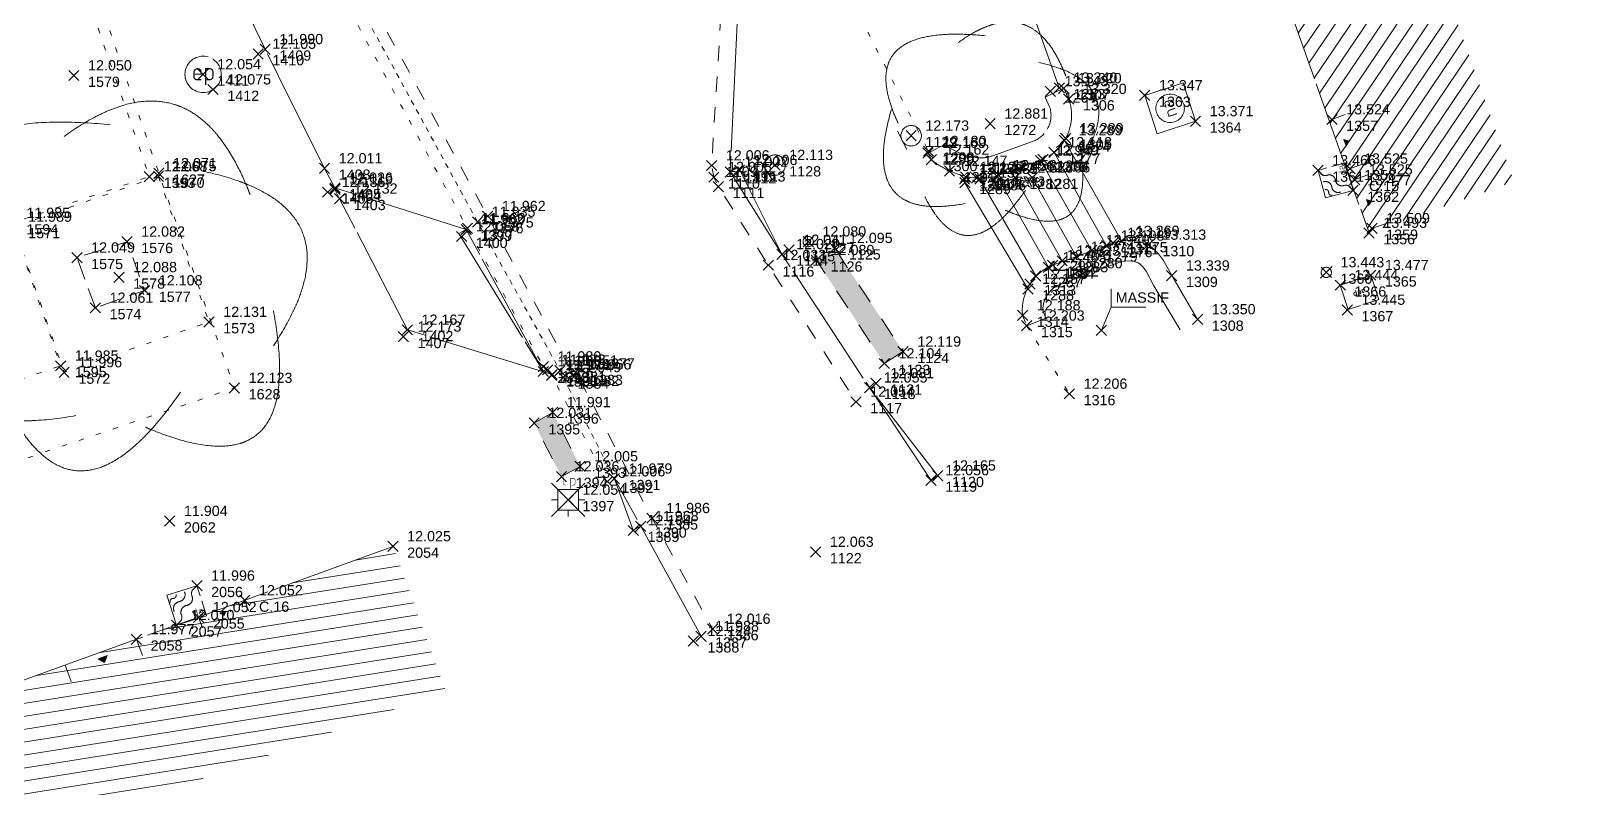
# Model space of a CAD drawing. Header units: metres. Extents: x 1223562 to 1223801, y 7191360 to 7191620.
# Drawn here: x 1223770.35 to 1223800.68, y 7191484.56 to 7191499.35 of the extents above; entities that cross this region are included whole.
import ezdxf

# ---------------------------------------------------------------- set-up
doc = ezdxf.new("R2010")
doc.units = ezdxf.units.M
doc.header["$PDMODE"] = 3
doc.header["$PDSIZE"] = 0.1
for name, pattern in [('LL_0822', [2.5, 2.5, 0]), ('LL_0824', [0.35, 0.1, -0.25]), ('LL_0827', [0.2, 0.1, -0.1]), ('LL_0828', [0.8, 0.4, -0.4]), ('LL_0829', [0.6, 0.3, -0.3]), ('RL_1105', [2.5, 2.5, 0]), ('RL_1110', [2.5, 2.5, 0]), ('SL_1146', [2.5, 2.5, 0]), ('Socle_Continu', [2.5, 2.5, 0]), ('TL_1182', [0.6, 0.4, -0.2])]:
    doc.linetypes.add(name, pattern=pattern)
for name, color, linetype, lineweight in [('BATIH_SCS', 201, 'Socle_Continu', 13), ('CLOTU_SCS', 212, 'Socle_Continu', 13), ('EAUPO_SCS', 140, 'Socle_Continu', 13), ('ECPUB_SCS', 30, 'Socle_Continu', 13), ('JARDI_SCI', 82, 'Socle_Continu', 13), ('JARDI_SCS', 82, 'Socle_Continu', 13), ('SIGNV_SCS', 20, 'Socle_Continu', 13), ('SIGTA_SCI', 7, 'Socle_Continu', 13), ('SIGTM_SCI', 1, 'Socle_Continu', 13), ('SIGTO_SCI', 255, 'Socle_Continu', 13), ('VOIRH_SCS', 7, 'Socle_Continu', 13), ('VOIRI_SCS', 7, 'Socle_Continu', 13)]:
    doc.layers.add(name, color=color, linetype=linetype, lineweight=lineweight)
for name, color, linetype, lineweight, true_color in [('BATIM_SCS', 7, 'Socle_Continu', 13, 0xdf7fff), ('EAUPL_SCS', 5, 'Socle_Continu', 13, 0x0000ff), ('EAUUS_SCS', 7, 'Socle_Continu', 13, 0x7f3f00)]:
    doc.layers.add(name, color=color, linetype=linetype, lineweight=lineweight, true_color=true_color)
doc.styles.get("Standard").update_dxf_attribs({"font": 'arial.ttf'})

# ---------------------------------------------------------------- blocks, each defined once
blk = doc.blocks.new('YP_1521')
at = {"layer": 'SIGTO_SCI', "color": 7, "linetype": 'Socle_Continu'}
blk.add_point((0, 0), dxfattribs=at)
at = {"layer": 'SIGTA_SCI', "linetype": 'Socle_Continu'}
blk.add_attdef('ALT', (0.278, 0.099), '', height=0.2, dxfattribs=at)
at = {"layer": 'SIGTA_SCI', "linetype": 'Socle_Continu', "flags": 9}
blk.add_attdef('CALQUE_ALT', (1.69, -1.18), '', height=0.2, dxfattribs=at)
at = {"layer": 'SIGTM_SCI', "linetype": 'Socle_Continu'}
blk.add_attdef('MAT', (0.278, -0.223), '', height=0.2, dxfattribs=at)
at = {"layer": 'SIGTM_SCI', "linetype": 'Socle_Continu', "flags": 9}
blk.add_attdef('CALQUE_MAT', (1.69, -1.501), '', height=0.2, dxfattribs=at)
at = {"layer": 'SIGTO_SCI', "linetype": 'Socle_Continu', "flags": 9}
for tag, p in [('ID', (1.69, 0.105)), ('NATURE', (1.69, -0.216)), ('FAMILLE', (1.69, -0.538)), ('CALQUE', (1.69, -0.859)), ('PCRS', (1.69, -1.823))]:
    blk.add_attdef(tag, p, '', height=0.2, dxfattribs=at)
blk = doc.blocks.new('LP_0841')
at = {"layer": 'VOIRI_SCS', "linetype": 'Socle_Continu', "flags": 128}
blk.add_lwpolyline([(0, 0), (0, 0.5), (1, 0)], dxfattribs=at)
at = {"layer": 'VOIRI_SCS', "linetype": 'Socle_Continu', "flags": 9}
for tag, p in [('ID', (1.428, 0.548)), ('NATURE', (1.428, 0.227)), ('FAMILLE', (1.428, -0.095)), ('CALQUE', (1.428, -0.416)), ('PCRS', (1.428, -0.737))]:
    blk.add_attdef(tag, p, '', height=0.2, dxfattribs=at)
blk = doc.blocks.new('LP_0842')
at = {"layer": 'VOIRI_SCS', "linetype": 'Socle_Continu', "flags": 128}
blk.add_lwpolyline([(1, 0), (1, 0.5), (0, 0)], dxfattribs=at)
at = {"layer": 'VOIRI_SCS', "linetype": 'Socle_Continu', "flags": 9}
for tag, p in [('ID', (1.4875, 0.6136)), ('NATURE', (1.4875, 0.2923)), ('FAMILLE', (1.4875, -0.029)), ('CALQUE', (1.4875, -0.3503)), ('PCRS', (1.4875, -0.6715))]:
    blk.add_attdef(tag, p, '', height=0.2, dxfattribs=at)
blk = doc.blocks.new('LP_0843')
at = {"layer": 'VOIRI_SCS', "linetype": 'Socle_Continu'}
blk.add_circle((0, 0), 0.1, dxfattribs=at)
at = {"layer": 'VOIRI_SCS', "linetype": 'Socle_Continu', "flags": 9}
for tag, p in [('ID', (0.829, 0.061)), ('NATURE', (0.829, -0.26)), ('FAMILLE', (0.829, -0.582)), ('CALQUE', (0.829, -0.903)), ('PCRS', (0.829, -1.224))]:
    blk.add_attdef(tag, p, '', height=0.2, dxfattribs=at)
blk = doc.blocks.new('HP_0569')
at = {"layer": 'SIGNV_SCS', "linetype": 'Socle_Continu'}
blk.add_line((-0.2, -0.2), (0.2, -0.2), dxfattribs=at)
blk.add_circle((0, 0), 0.2, dxfattribs=at)
at = {"layer": 'SIGNV_SCS', "linetype": 'Socle_Continu', "flags": 9}
for tag, p in [('ID', (0.713, 0.595)), ('NATURE', (0.713, 0.273)), ('FAMILLE', (0.713, -0.048)), ('CALQUE', (0.713, -0.369)), ('PCRS', (0.713, -0.69))]:
    blk.add_attdef(tag, p, '', height=0.2, dxfattribs=at)
blk = doc.blocks.new('TP_1203')
at = {"layer": 'JARDI_SCS', "linetype": 'Socle_Continu'}
for points in [[(0.3171, 0.1998, 0.007667), (0.3097, 0.2185, 0.026874), (0.2793, 0.282, 0.047786), (0.2363, 0.3458, 0.023985), (0.2196, 0.3641, 0.040407), (0.1879, 0.391, 0.05708), (0.1498, 0.4122, 0.021505), (0.1343, 0.4178, 0.075257), (0.0789, 0.4262, 0.004647), (0.0754, 0.4262, 0.067031), (0.0113, 0.4161, 0.025669), (-0.025, 0.4032, 0.024468), (-0.0582, 0.3875, 0.036292), (-0.1329, 0.3405)], [(-0.0204, 0.3686, 0.026081), (-0.1467, 0.3752, 0.000498), (-0.1491, 0.3752, 0.000061), (-0.1493, 0.3752, 0.039737), (-0.2542, 0.3668, 0.05935), (-0.3324, 0.3448, 0.002412), (-0.3355, 0.3435, 0.092506), (-0.393, 0.3053, 0.000753), (-0.3933, 0.305, 0.098491), (-0.4244, 0.2585, 0.011844), (-0.4269, 0.2521, 0.083514), (-0.4371, 0.1912, 0.009601), (-0.437, 0.184, 0.062383), (-0.4234, 0.101, 0.027233), (-0.3998, 0.0339, 0.012932), (-0.386, 0.003)], [(0.3734, -0.1657, 0.034341), (0.42, -0.0853, 0.016386), (0.4306, -0.0619, 0.033024), (0.4472, -0.0128, 0.065516), (0.4552, 0.0476, 0.004498), (0.4551, 0.0518, 0.088708), (0.4437, 0.1085, 0.001985), (0.4432, 0.1097, 0.087204), (0.4129, 0.1572, 0.010127), (0.4065, 0.1639, 0.060799), (0.3628, 0.1981, 0.037701), (0.3113, 0.2242, 0.012492), (0.2934, 0.231, 0.034867), (0.2046, 0.2561)], [(-0.4141, 0.0593, 0.030688), (-0.4401, -0.0515, 0.042762), (-0.4476, -0.1391, 0.002681), (-0.4475, -0.1447, 0.068057), (-0.4366, -0.2203, 0.027564), (-0.4302, -0.2384, 0.0661), (-0.4071, -0.2783, 0.02929), (-0.3949, -0.292, 0.071575), (-0.3592, -0.3187, 0.024959), (-0.3395, -0.3281, 0.055555), (-0.2929, -0.3415, 0.042997), (-0.2266, -0.3473, 0.011964), (-0.2081, -0.3468, 0.03671), (-0.1048, -0.3345)], [(0.064, -0.3627, 0.004702), (0.0762, -0.3679, 0.029397), (0.1549, -0.3952, 0.053456), (0.231, -0.4084, 0.017025), (0.2434, -0.4088, 0.067312), (0.292, -0.4022, 0.029038), (0.3048, -0.3978, 0.085197), (0.3382, -0.3767, 0.008842), (0.3415, -0.3736, 0.097758), (0.3694, -0.3319, 0.000163), (0.3695, -0.3318, 0.072483), (0.3857, -0.2677, 0.026786), (0.3883, -0.2187, 0.018833), (0.387, -0.1842, 0.02958), (0.3734, -0.0814)], [(-0.2735, -0.3064, 0.039486), (-0.23, -0.3798, 0.04359), (-0.1978, -0.4182, 0.016585), (-0.1839, -0.4312, 0.081902), (-0.1391, -0.4591, 0.006579), (-0.1351, -0.4607, 0.089308), (-0.0921, -0.4684, 0.016983), (-0.0837, -0.4681, 0.078527), (-0.037, -0.4569, 0.013117), (-0.0296, -0.4536, 0.063228), (0.0271, -0.4171, 0.02257), (0.0606, -0.3865, 0.018838), (0.0864, -0.3587, 0.027877), (0.1484, -0.2782)]]:
    blk.add_lwpolyline(points, format="xyb", dxfattribs=at)
at = {"layer": 'JARDI_SCS', "linetype": 'Socle_Continu', "flags": 9}
for tag, p in [('ID', (0.8891, 0.2461)), ('NATURE', (0.8891, -0.0752)), ('FAMILLE', (0.8891, -0.3964)), ('CALQUE', (0.8891, -0.7177)), ('PCRS', (0.8891, -1.039))]:
    blk.add_attdef(tag, p, '', height=0.2, dxfattribs=at)
blk = doc.blocks.new('RP_1121')
at = {"layer": 'BATIM_SCS', "linetype": 'Socle_Continu'}
blk.add_hatch(color=256, dxfattribs=at).paths.add_polyline_path([(0.438, 0.086), (0.5, 0.172), (0.563, 0.086)])
for p, q in [((0, 0.276), (0, 0)), ((1, -0.001), (1, 0.275)), ((0.438, 0.086), (0.5, 0.172)), ((0.563, 0.086), (0.438, 0.086)), ((0.5, 0.172), (0.563, 0.086))]:
    blk.add_line(p, q, dxfattribs=at)
at = {"layer": 'BATIM_SCS', "linetype": 'Socle_Continu', "flags": 9}
for tag, p in [('ID', (1.431, 0.651)), ('NATURE', (1.431, 0.33)), ('FAMILLE', (1.431, 0.008)), ('CALQUE', (1.431, -0.313)), ('PCRS', (1.431, -0.634))]:
    blk.add_attdef(tag, p, '', height=0.2, dxfattribs=at)
blk = doc.blocks.new('AP_0001')
at = {"layer": 'EAUPO_SCS', "linetype": 'Socle_Continu'}
blk.add_line((0.113, 0.113), (-0.113, -0.113), dxfattribs=at)
blk.add_circle((0, 0), 0.1, dxfattribs=at)
at = {"layer": 'EAUPO_SCS', "linetype": 'Socle_Continu', "flags": 9}
for tag, p in [('ID', (0.809, 0.507)), ('NATURE', (0.809, 0.186)), ('FAMILLE', (0.809, -0.135)), ('CALQUE', (0.809, -0.456)), ('PCRS', (0.809, -0.778))]:
    blk.add_attdef(tag, p, '', height=0.2, dxfattribs=at)
blk = doc.blocks.new('BP_0086')
at = {"layer": 'EAUPL_SCS', "linetype": 'Socle_Continu', "flags": 128}
blk.add_lwpolyline([(1, 0.001), (0.999, 1.001), (-0.001, 1), (0, 0)], close=True, dxfattribs=at)
at = {"layer": 'EAUPL_SCS', "linetype": 'Socle_Continu', "const_width": 0.0188, "flags": 128}
for points in [[(0.185, 0.762), (0.114, 0.762, -0.424), (0.072, 0.804), (0.072, 0.874, -0.997785), (0.185, 0.874), (0.185, 0.846), (0.086, 0.846)], [(0.255, 0.677), (0.255, 0.93), (0.318, 0.93, -0.410802), (0.367, 0.881), (0.367, 0.808, -0.396178), (0.318, 0.762), (0.269, 0.762)]]:
    blk.add_lwpolyline(points, format="xyb", dxfattribs=at)
at = {"layer": 'EAUPL_SCS', "linetype": 'Socle_Continu', "flags": 128}
for points in [[(0.125, 0.063, 0.308109), (0.25, 0.25, -0.498161), (0.5, 0.5, 0.49989), (0.749, 0.751, -0.306811), (0.874, 0.938)], [(0.937, 0.563, -0.49989), (0.687, 0.313, 0.49989), (0.437, 0.063)], [(0.719, 0.063, -0.52802), (0.844, 0.157, 0.528439), (0.969, 0.251)]]:
    blk.add_lwpolyline(points, format="xyb", dxfattribs=at)
at = {"layer": 'EAUPL_SCS', "linetype": 'Socle_Continu', "flags": 9}
for tag, p in [('ID', (1.494, 0.906)), ('NATURE', (1.494, 0.585)), ('CALQUE', (1.494, -0.058)), ('FAMILLE', (1.494, 0.263)), ('PCRS', (1.494, -0.379))]:
    blk.add_attdef(tag, p, '', height=0.2, dxfattribs=at)
blk = doc.blocks.new('CP_0163')
at = {"layer": 'EAUUS_SCS', "linetype": 'Socle_Continu'}
blk.add_lwpolyline([(0, 0), (1, 0), (1, 1), (0, 1)], close=True, dxfattribs=at)
at = {"layer": 'EAUUS_SCS', "linetype": 'Socle_Continu', "const_width": 0.0235, "flags": 128}
for points in [[(0.45, 0.412), (0.362, 0.412, -0.405328), (0.31, 0.465), (0.31, 0.553, -0.999132), (0.45, 0.553), (0.45, 0.518), (0.327, 0.518)], [(0.538, 0.624), (0.538, 0.474, 0.410802), (0.6, 0.412), (0.679, 0.412), (0.679, 0.624)]]:
    blk.add_lwpolyline(points, format="xyb", dxfattribs=at)
at = {"layer": 'EAUUS_SCS', "linetype": 'Socle_Continu'}
blk.add_circle((0.5, 0.5), 0.353, dxfattribs=at)
at = {"layer": 'EAUUS_SCS', "linetype": 'Socle_Continu', "flags": 9}
for tag, p in [('ID', (1.381, 1.06)), ('NATURE', (1.381, 0.739)), ('FAMILLE', (1.381, 0.417)), ('CALQUE', (1.381, 0.096)), ('TYPE', (1.381, -0.546)), ('PCRS', (1.381, -0.225))]:
    blk.add_attdef(tag, p, '', height=0.2, dxfattribs=at)
blk = doc.blocks.new('AP_0009')
at = {"layer": 'EAUPO_SCS', "linetype": 'Socle_Continu', "flags": 128}
blk.add_lwpolyline([(1, 0), (0, 0), (0, 1), (1, 1)], close=True, dxfattribs=at)
at = {"layer": 'EAUPO_SCS', "linetype": 'Socle_Continu', "const_width": 0.0132, "flags": 128}
for points in [[(0.366, 0.559, -0.408207), (0.401, 0.525), (0.401, 0.441), (0.352, 0.441, -1.002527), (0.352, 0.5)], [(0.54, 0.441), (0.49, 0.441, -0.408864), (0.46, 0.47), (0.46, 0.52, -0.99952), (0.54, 0.52), (0.54, 0.5), (0.46, 0.5)], [(0.599, 0.381), (0.599, 0.559), (0.643, 0.559, -0.410969), (0.678, 0.525), (0.678, 0.475, -0.406349), (0.643, 0.441), (0.599, 0.441)]]:
    blk.add_lwpolyline(points, format="xyb", dxfattribs=at)
for points in [[(0.332, 0.559), (0.366, 0.559)], [(0.401, 0.5), (0.352, 0.5)]]:
    blk.add_lwpolyline(points, dxfattribs=at)
at = {"layer": 'EAUPO_SCS', "linetype": 'Socle_Continu', "flags": 9}
for tag, p in [('ID', (1.244, 0.846)), ('NATURE', (1.244, 0.525)), ('CALQUE', (1.244, -0.118)), ('FAMILLE', (1.244, 0.204)), ('PCRS', (1.244, -0.439))]:
    blk.add_attdef(tag, p, '', height=0.2, dxfattribs=at)
blk = doc.blocks.new('GP_0481')
at = {"layer": 'ECPUB_SCS', "linetype": 'Socle_Continu'}
for p, q in [((-0.325, 0.325), (0, 0)), ((0, 0), (0.325, 0.325)), ((0, 0), (-0.325, -0.325)), ((-0.203, 0), (-0.325, 0)), ((0.203, 0.203), (-0.203, 0.203)), ((-0.203, 0.203), (-0.203, -0.203)), ((0.325, -0.325), (0, 0)), ((0.203, 0.203), (0.203, -0.203)), ((0.203, 0), (0.325, 0)), ((-0.203, -0.203), (0.203, -0.203)), ((0, -0.203), (0, -0.325))]:
    blk.add_line(p, q, dxfattribs=at)
at = {"layer": 'ECPUB_SCS', "linetype": 'Socle_Continu', "const_width": 0.01, "flags": 128}
for points in [[(-0.092, 0.487), (-0.092, 0.321, 0.378783), (-0.059, 0.287), (-0.048, 0.287)], [(0.048, 0.22), (0.048, 0.42), (0.098, 0.42, -0.410802), (0.137, 0.381), (0.137, 0.323, -0.396178), (0.098, 0.287), (0.059, 0.287)]]:
    blk.add_lwpolyline(points, format="xyb", dxfattribs=at)
at = {"layer": 'ECPUB_SCS', "linetype": 'Socle_Continu', "flags": 9}
for tag, p in [('ID', (0.722, 0.587)), ('NATURE', (0.722, 0.266)), ('FAMILLE', (0.722, -0.055)), ('CALQUE', (0.722, -0.377)), ('PCRS', (0.722, -0.698))]:
    blk.add_attdef(tag, p, '', height=0.2, dxfattribs=at)
blk = doc.blocks.new('BP_0081')
at = {"layer": 'EAUPL_SCS', "linetype": 'Socle_Continu', "const_width": 0.0333, "flags": 128}
for points in [[(-0.051, -0.144), (-0.176, -0.144, -0.424), (-0.251, -0.069), (-0.251, 0.056, -0.997785), (-0.051, 0.056), (-0.051, 0.006), (-0.226, 0.006)], [(0.073, -0.295), (0.073, 0.156), (0.186, 0.156, -0.410802), (0.273, 0.068), (0.273, -0.062, -0.396178), (0.186, -0.144), (0.098, -0.144)]]:
    blk.add_lwpolyline(points, format="xyb", dxfattribs=at)
at = {"layer": 'EAUPL_SCS', "linetype": 'Socle_Continu'}
blk.add_circle((0, 0), 0.5, dxfattribs=at)
at = {"layer": 'EAUPL_SCS', "linetype": 'Socle_Continu', "flags": 9}
for tag, p in [('ID', (0.931, 0.67)), ('NATURE', (0.931, 0.348)), ('FAMILLE', (0.931, 0.027)), ('CALQUE', (0.931, -0.294)), ('PCRS', (0.931, -0.615)), ('TYPE', (0.931, -0.937))]:
    blk.add_attdef(tag, p, '', height=0.2, dxfattribs=at)
blk = doc.blocks.new('*U147')
at = {"layer": 'JARDI_SCI', "linetype": 'Socle_Continu'}
blk.add_line((0.192, 0.451), (0, 0), dxfattribs=at)
at = {"layer": 'JARDI_SCI', "linetype": 'Socle_Continu', "flags": 128}
blk.add_lwpolyline([(0.865, 0.451), (0.192, 0.451), (0.192, 0.808)], dxfattribs=at)
at = {"layer": 'JARDI_SCI', "linetype": 'Socle_Continu'}
blk.add_point((0, 0), dxfattribs=at)
blk.add_attdef('TXT', (0.28, 0.538), '', height=0.2, dxfattribs=at)
at = {"layer": 'JARDI_SCI', "linetype": 'Socle_Continu', "flags": 9}
for tag, p in [('ID', (1.967, 0.144)), ('NATURE', (1.967, -0.177)), ('FAMILLE', (1.967, -0.499)), ('CALQUE', (1.967, -0.82)), ('PCRS', (1.967, -1.141))]:
    blk.add_attdef(tag, p, '', height=0.2, dxfattribs=at)

msp = doc.modelspace()

# ---------------------------------------------------------------- hatches: boundary and pattern name
at = {"layer": 'BATIH_SCS', "linetype": 'Socle_Continu'}
h = msp.add_hatch(dxfattribs=at)
h.set_pattern_fill('RL_1107', color=256, angle=11, pattern_type=2)
h.set_pattern_definition([(56, (0, 0), (-0.207259393139, 0.139798225868), [])])
h.paths.add_polyline_path([(1223792.759, 7191539.281), (1223792.934, 7191539.346), (1223795.261, 7191540.206), (1223800.675, 7191542.208), (1223797.834, 7191550.129), (1223795, 7191549.147), (1223796.259, 7191545.515), (1223796.746, 7191544.185), (1223796.911, 7191543.738), (1223796.79, 7191543.866), (1223796.697, 7191543.792), (1223796.631, 7191543.91), (1223789.325, 7191541.211), (1223789.225, 7191541.185), (1223789.274, 7191541.027), (1223788.991, 7191540.927), (1223790.465, 7191536.786), (1223791.674, 7191533.401), (1223793.572, 7191528.006), (1223793.633, 7191527.83), (1223795.605, 7191522.406), (1223795.673, 7191522.218), (1223794.298, 7191521.715), (1223793.232, 7191521.326), (1223792.42, 7191521.012), (1223791.92, 7191520.832), (1223790.972, 7191520.473), (1223788.01, 7191519.398), (1223790.361, 7191512.687), (1223790.7, 7191511.735), (1223792.431, 7191506.866), (1223794.727, 7191500.443), (1223794.788, 7191500.442), (1223794.855, 7191500.207), (1223794.805, 7191500.177), (1223796.497, 7191495.407), (1223799.325, 7191496.41), (1223791.813, 7191517.587), (1223799.515, 7191520.428)])
h.paths.add_polyline_path([(1223795.079, 7191521.862), (1223795.042, 7191521.711), (1223794.915, 7191521.802)], flags=16)
h.paths.add_polyline_path([(1223792.908, 7191521.108), (1223792.888, 7191521.008), (1223792.807, 7191521.069)], flags=16)
h.paths.add_polyline_path([(1223791.535, 7191520.594), (1223791.507, 7191520.491), (1223791.417, 7191520.55)], flags=16)
h.paths.add_polyline_path([(1223794.075, 7191527.972), (1223794.037, 7191528.081), (1223794.137, 7191528.055)], flags=16)
h.paths.add_polyline_path([(1223792.904, 7191531.527), (1223792.832, 7191531.725), (1223793.03, 7191531.685)], flags=16)
h.paths.add_polyline_path([(1223790.769, 7191512.291), (1223790.709, 7191512.203), (1223790.666, 7191512.32)], flags=16)
h.paths.add_polyline_path([(1223791.397, 7191535.05), (1223791.333, 7191535.234), (1223791.447, 7191535.17)], flags=16)
h.paths.add_polyline_path([(1223791.969, 7191508.55), (1223792.05, 7191508.51), (1223792.012, 7191508.428)], flags=16)
h.paths.add_polyline_path([(1223796.613, 7191544.796), (1223796.553, 7191544.962), (1223796.664, 7191544.909)], flags=16)
h.paths.add_polyline_path([(1223796.006, 7191497.231), (1223796.109, 7191497.2), (1223796.05, 7191497.111)], flags=16)
h.paths.add_polyline_path([(1223796.443, 7191496.06), (1223796.545, 7191496.029), (1223796.486, 7191495.941)], flags=16)
h = msp.add_hatch(dxfattribs=at)
h.set_pattern_fill('RL_1107', color=256, angle=324, pattern_type=2)
h.set_pattern_definition([(9, (0, 0), (-0.03910861626, 0.246922085149), [])])
h.paths.add_polyline_path([(1223734.774, 7191458.11), (1223737.57, 7191460.468), (1223738.179, 7191460.991), (1223741.047, 7191463.032), (1223741.806, 7191463.43), (1223744.902, 7191465.188), (1223746.432, 7191466.015), (1223746.502, 7191466.045), (1223747.824, 7191466.636), (1223750.884, 7191468.054), (1223748.434, 7191474.756), (1223748.165, 7191475.484), (1223748.281, 7191475.526), (1223751.777, 7191476.792), (1223754.931, 7191477.924), (1223754.885, 7191478.05), (1223760.818, 7191480.183), (1223761.947, 7191480.614), (1223764.032, 7191481.369), (1223764.066, 7191481.273), (1223765.561, 7191481.815), (1223769.056, 7191483.061), (1223773.425, 7191484.644), (1223774.643, 7191485.075), (1223778.453, 7191486.464), (1223777.426, 7191489.283), (1223773.629, 7191487.899), (1223772.414, 7191487.469), (1223768.034, 7191485.881), (1223767.366, 7191485.639), (1223767.322, 7191485.761), (1223766.466, 7191485.451), (1223766.504, 7191485.348), (1223765.864, 7191485.116), (1223765.83, 7191485.21), (1223764.999, 7191484.909), (1223760.9, 7191483.426), (1223759.774, 7191482.996), (1223753.801, 7191480.848), (1223751.033, 7191479.829), (1223751.071, 7191479.726), (1223750.957, 7191479.685), (1223750.9, 7191479.842), (1223750.782, 7191479.8), (1223749.847, 7191479.464), (1223749.904, 7191479.304), (1223749.94, 7191479.205), (1223749.904, 7191479.304), (1223747.263, 7191478.348), (1223744.312, 7191477.287), (1223744.471, 7191476.835), (1223745.617, 7191473.722), (1223747.119, 7191469.616), (1223746.581, 7191469.366), (1223745.31, 7191468.798), (1223745.135, 7191468.725), (1223743.448, 7191467.812), (1223740.344, 7191466.049), (1223740.343, 7191466.05), (1223739.497, 7191465.606), (1223739.411, 7191465.55), (1223736.329, 7191463.357), (1223735.626, 7191462.753), (1223732.761, 7191460.337), (1223732.069, 7191459.667), (1223729.39, 7191457.078), (1223728.664, 7191456.399), (1223727.217, 7191454.748), (1223726.804, 7191454.242), (1223725.113, 7191451.913), (1223725.062, 7191451.944), (1223724.339, 7191450.834, 0.014624), (1223723.451, 7191449.516, 0.01629), (1223722.554, 7191447.99), (1223721.85, 7191446.726), (1223721.08, 7191445.259), (1223720.409, 7191443.969), (1223719.859, 7191442.869), (1223719.239, 7191441.685), (1223719.239, 7191441.686), (1223718.761, 7191440.858), (1223717.859, 7191439.088), (1223716.812, 7191437.09), (1223715.887, 7191435.293), (1223715.675, 7191434.911), (1223714.504, 7191432.68), (1223714.106, 7191431.934), (1223716.64, 7191430.518), (1223717.15, 7191430.233), (1223717.12, 7191430.179), (1223721.513, 7191427.684), (1223722.195, 7191427.297), (1223722.452, 7191427.162), (1223722.733, 7191427.005), (1223727.812, 7191424.096), (1223727.846, 7191424.157), (1223728.029, 7191424.052), (1223728.048, 7191424.087), (1223728.9, 7191423.572), (1223729.743, 7191423.046), (1223729.905, 7191422.946), (1223729.889, 7191422.92), (1223732.78, 7191421.284), (1223735.413, 7191419.743), (1223736.903, 7191422.347), (1223718.126, 7191433.125), (1223718.316, 7191433.487), (1223718.534, 7191433.88), (1223719.474, 7191435.707), (1223720.524, 7191437.711), (1223721.398, 7191439.426), (1223721.877, 7191440.256), (1223722.53, 7191441.502), (1223723.081, 7191442.606), (1223723.739, 7191443.87), (1223724.489, 7191445.3), (1223725.182, 7191446.543, -0.016433), (1223725.986, 7191447.913, -0.015305), (1223726.815, 7191449.138), (1223726.886, 7191449.248), (1223729.181, 7191452.411), (1223729.507, 7191452.81), (1223730.823, 7191454.31), (1223731.457, 7191454.905), (1223734.155, 7191457.51)])
h.paths.add_polyline_path([(1223732.43, 7191459.9), (1223732.516, 7191459.984), (1223732.531, 7191459.882)], flags=16)
h.paths.add_polyline_path([(1223729.131, 7191456.718), (1223729.145, 7191456.613), (1223729.04, 7191456.633)], flags=16)
h.paths.add_polyline_path([(1223735.986, 7191462.956), (1223736.074, 7191463.032), (1223736.082, 7191462.934)], flags=16)
h.paths.add_polyline_path([(1223724.888, 7191451.282), (1223724.93, 7191451.187), (1223724.826, 7191451.185)], flags=16)
h.paths.add_polyline_path([(1223739.918, 7191465.73), (1223740.027, 7191465.787), (1223740.013, 7191465.682)], flags=16)
h.paths.add_polyline_path([(1223745.901, 7191468.968), (1223746.06, 7191469.039), (1223746.016, 7191468.925)], flags=16)
h.paths.add_polyline_path([(1223719.668, 7191442.319), (1223719.706, 7191442.206), (1223719.592, 7191442.173)], flags=16)
h.paths.add_polyline_path([(1223716.525, 7191436.243), (1223716.585, 7191436.07), (1223716.409, 7191436.019)], flags=16)
h.paths.add_polyline_path([(1223750.285, 7191479.53), (1223750.402, 7191479.572), (1223750.373, 7191479.47)], flags=16)
h.paths.add_polyline_path([(1223752.865, 7191480.362), (1223753.083, 7191480.442), (1223753.02, 7191480.277)], flags=16)
h.paths.add_polyline_path([(1223721.939, 7191427.64), (1223721.939, 7191427.541), (1223721.854, 7191427.589)], flags=16)
h.paths.add_polyline_path([(1223729.413, 7191423.456), (1223729.42, 7191423.35), (1223729.314, 7191423.415)], flags=16)
h.paths.add_polyline_path([(1223760.298, 7191483.104), (1223760.438, 7191483.158), (1223760.399, 7191483.05)], flags=16)
h.paths.add_polyline_path([(1223771.667, 7191487.085), (1223771.841, 7191487.148), (1223771.79, 7191487.017)], flags=16)
h.paths.add_polyline_path([(1223774.047, 7191487.978), (1223774.16, 7191488.019), (1223774.127, 7191487.934)], flags=16)
at = {"layer": 'VOIRH_SCS', "linetype": 'Socle_Continu'}
h = msp.add_hatch(dxfattribs=at)
h.set_pattern_fill('LL_0828', color=256, pattern_type=2)
h.set_pattern_definition([(0, (0, 0), (0, 0.1099852), [0.0635, -0.127]), (120, (0, 0), (-0.0952499772403, -0.0549926), [0.0635, -0.127]), (60, (0.0635, 0), (-0.0952499772403, 0.0549926), [0.0635, -0.127])])
h.paths.add_polyline_path([(1223787.026, 7191492.855), (1223787.393, 7191493.086), (1223786.056, 7191495.11), (1223785.699, 7191494.874)])
h.paths.add_polyline_path([(1223781.081, 7191490.845), (1223780.718, 7191490.647), (1223780.184, 7191491.693), (1223780.546, 7191491.903)])

# ---------------------------------------------------------------- linework, layer by layer
at = {"layer": 'BATIM_SCS', "linetype": 'RL_1105', "flags": 128}
msp.add_lwpolyline([(1223795, 7191549.147), (1223796.259, 7191545.515), (1223796.746, 7191544.185), (1223796.911, 7191543.738), (1223796.79, 7191543.866), (1223796.697, 7191543.792), (1223796.631, 7191543.91), (1223789.325, 7191541.211), (1223789.225, 7191541.185), (1223789.274, 7191541.027), (1223788.991, 7191540.927), (1223790.465, 7191536.786), (1223791.674, 7191533.401), (1223793.572, 7191528.006), (1223793.633, 7191527.83), (1223795.605, 7191522.406), (1223795.673, 7191522.218), (1223794.298, 7191521.715), (1223793.232, 7191521.326), (1223792.42, 7191521.012), (1223791.92, 7191520.832), (1223790.972, 7191520.473), (1223788.01, 7191519.398), (1223790.361, 7191512.687), (1223790.7, 7191511.735), (1223792.431, 7191506.866), (1223794.727, 7191500.443), (1223794.788, 7191500.442), (1223794.855, 7191500.207), (1223794.805, 7191500.177), (1223796.497, 7191495.407)], dxfattribs=at)
at = {"layer": 'BATIM_SCS', "linetype": 'RL_1110', "flags": 128}
for points in [[(1223791.366, 7191495.156), (1223790.343, 7191496.979)], [(1223790.544, 7191497.214), (1223791.662, 7191495.25)], [(1223790.077, 7191496.82), (1223791.075, 7191495.068)], [(1223789.832, 7191494.312), (1223788.6, 7191496.387), (1223788.593, 7191496.456), (1223788.616, 7191496.5)], [(1223788.893, 7191496.46), (1223789.984, 7191494.566)], [(1223790.231, 7191494.736), (1223789.221, 7191496.519)], [(1223789.585, 7191496.485), (1223790.501, 7191494.862)], [(1223790.782, 7191494.939), (1223789.916, 7191496.489)]]:
    msp.add_lwpolyline(points, dxfattribs=at)
at = {"layer": 'BATIM_SCS', "linetype": 'RL_1105', "flags": 128}
msp.add_lwpolyline([(1223777.426, 7191489.283), (1223773.629, 7191487.899), (1223772.414, 7191487.469), (1223768.034, 7191485.881), (1223767.366, 7191485.639), (1223767.322, 7191485.761), (1223766.466, 7191485.451), (1223766.504, 7191485.348), (1223765.864, 7191485.116), (1223765.83, 7191485.21), (1223764.999, 7191484.909), (1223760.9, 7191483.426), (1223759.774, 7191482.996), (1223753.801, 7191480.848), (1223751.033, 7191479.829), (1223751.071, 7191479.726), (1223750.957, 7191479.685), (1223750.9, 7191479.842), (1223750.782, 7191479.8), (1223749.847, 7191479.464), (1223749.904, 7191479.304), (1223747.263, 7191478.348), (1223744.312, 7191477.287), (1223744.471, 7191476.835), (1223745.617, 7191473.722), (1223747.119, 7191469.616), (1223746.581, 7191469.366), (1223745.31, 7191468.798), (1223745.135, 7191468.725), (1223743.448, 7191467.812), (1223740.369, 7191466.063), (1223739.497, 7191465.606), (1223739.411, 7191465.55), (1223736.329, 7191463.357), (1223735.626, 7191462.753), (1223732.761, 7191460.337), (1223732.069, 7191459.667), (1223729.39, 7191457.078), (1223728.664, 7191456.399), (1223727.217, 7191454.748), (1223726.804, 7191454.242), (1223725.113, 7191451.913), (1223725.062, 7191451.944), (1223724.339, 7191450.834, 0.014624), (1223723.451, 7191449.516, 0.01629), (1223722.554, 7191447.99), (1223721.85, 7191446.726), (1223721.08, 7191445.259), (1223720.409, 7191443.969), (1223719.859, 7191442.869), (1223719.248, 7191441.703), (1223718.761, 7191440.858), (1223717.859, 7191439.088), (1223716.812, 7191437.09), (1223715.887, 7191435.293), (1223715.675, 7191434.911), (1223714.504, 7191432.68), (1223714.106, 7191431.934), (1223716.64, 7191430.518), (1223717.15, 7191430.233), (1223717.12, 7191430.179), (1223721.513, 7191427.684), (1223722.195, 7191427.297), (1223722.452, 7191427.162), (1223722.733, 7191427.005), (1223727.812, 7191424.096), (1223727.846, 7191424.157), (1223728.029, 7191424.052), (1223728.048, 7191424.087), (1223728.9, 7191423.572), (1223729.743, 7191423.046), (1223729.905, 7191422.946), (1223729.889, 7191422.92), (1223732.78, 7191421.284), (1223735.413, 7191419.743)], format="xyb", dxfattribs=at)
at = {"layer": 'CLOTU_SCS', "linetype": 'SL_1146', "flags": 128}
for points in [[(1223787.879, 7191496.966), (1223787.946, 7191496.836, 0.065085), (1223788.3, 7191496.618, 0.081849), (1223788.829, 7191496.478, 0.111017), (1223789.263, 7191496.533), (1223790.126, 7191496.844, 0.164017), (1223790.568, 7191497.254, 0.213629), (1223790.628, 7191498.022), (1223790.53, 7191498.232)], [(1223787.879, 7191496.966), (1223788.235, 7191497.149), (1223788.261, 7191497.099, 0.04878), (1223788.464, 7191496.983, 0.081849), (1223788.867, 7191496.876, 0.111017), (1223789.127, 7191496.909), (1223789.974, 7191497.215, 0.157836), (1223790.217, 7191497.445, 0.205836), (1223790.256, 7191497.872), (1223790.167, 7191498.062), (1223790.53, 7191498.232)], [(1223793.147, 7191493.718), (1223792.641, 7191494.572), (1223792.479, 7191494.87), (1223792.385, 7191495.001), (1223792.275, 7191495.112), (1223792.182, 7191495.174), (1223792.143, 7191495.194), (1223791.99, 7191495.244), (1223791.826, 7191495.262), (1223791.662, 7191495.25), (1223791.495, 7191495.21), (1223790.314, 7191494.777, 0.154436), (1223789.873, 7191494.411, 0.171592), (1223789.727, 7191493.795), (1223789.808, 7191493.593)], [(1223792.803, 7191493.514), (1223792.293, 7191494.374), (1223792.14, 7191494.658), (1223792.079, 7191494.742), (1223792.02, 7191494.802), (1223791.986, 7191494.825), (1223791.906, 7191494.85), (1223791.819, 7191494.86), (1223791.723, 7191494.853), (1223791.61, 7191494.826), (1223790.459, 7191494.404, 0.15171), (1223790.209, 7191494.195, 0.149346), (1223790.122, 7191493.886), (1223790.179, 7191493.742), (1223789.808, 7191493.593)]]:
    msp.add_lwpolyline(points, format="xyb", dxfattribs=at)
at = {"layer": 'JARDI_SCS', "linetype": 'TL_1182', "flags": 128}
msp.add_lwpolyline([(1223771.612, 7191493.943), (1223771.252, 7191494.923), (1223772.23, 7191495.235), (1223772.573, 7191494.282)], close=True, dxfattribs=at)
at = {"layer": 'VOIRI_SCS', "linetype": 'LL_0822', "flags": 128}
for points in [[(1223776.088, 7191496.668), (1223775.181, 7191498.484), (1223774.293, 7191500.309), (1223773.429, 7191502.145), (1223772.582, 7191503.99), (1223771.798, 7191505.73), (1223771.023, 7191507.475), (1223769.499, 7191510.975), (1223768.004, 7191514.488), (1223767.275, 7191516.252), (1223766.564, 7191518.024), (1223765.712, 7191520.229), (1223764.878, 7191522.44)], [(1223790.445, 7191498.242), (1223789.5, 7191500.917), (1223787.956, 7191505.572), (1223786.62, 7191509.611)], [(1223779.913, 7191508.899), (1223782.747, 7191503.094), (1223784.186, 7191500.293), (1223784.015, 7191496.599), (1223785.026, 7191494.99), (1223786.737, 7191492.384), (1223787.939, 7191490.573)], [(1223780.537, 7191492.641), (1223777.707, 7191493.513), (1223776.383, 7191496.075), (1223776.293, 7191496.257), (1223776.293, 7191496.288), (1223776.088, 7191496.668)], [(1223780.364, 7191492.699), (1223778.856, 7191495.473), (1223776.293, 7191496.288)], [(1223783.445, 7191487.528), (1223782.266, 7191489.677), (1223781.752, 7191490.605)]]:
    msp.add_lwpolyline(points, dxfattribs=at)
at = {"layer": 'VOIRI_SCS', "linetype": 'LL_0824', "flags": 128}
for points in [[(1223752.291, 7191486.646), (1223751.516, 7191488.871), (1223748.419, 7191497.852), (1223753.919, 7191499.712), (1223757.763, 7191507.156), (1223762.246, 7191515.831), (1223765.026, 7191516.994), (1223767.433, 7191511.094), (1223769.906, 7191505.137), (1223770.878, 7191502.302), (1223772.852, 7191496.572), (1223774.329, 7191492.378), (1223766.893, 7191489.865), (1223761.458, 7191488.038), (1223758.19, 7191486.943), (1223753.246, 7191485.29), (1223752.828, 7191485.147)], [(1223772.845, 7191496.512), (1223770.022, 7191495.526), (1223771.003, 7191492.682), (1223773.832, 7191493.667)]]:
    msp.add_lwpolyline(points, close=True, dxfattribs=at)
at = {"layer": 'VOIRI_SCS', "linetype": 'LL_0829', "flags": 128}
for points in [[(1223779.699, 7191508.789), (1223779.584, 7191508.729), (1223782.4, 7191502.902), (1223783.86, 7191500.089), (1223783.651, 7191496.723), (1223783.695, 7191496.496), (1223783.785, 7191496.311), (1223784.759, 7191494.777), (1223786.474, 7191492.107)], [(1223774.541, 7191504.65), (1223776.91, 7191500.073), (1223779.277, 7191495.734), (1223780.95, 7191492.639), (1223781.018, 7191492.658), (1223782.487, 7191489.834), (1223783.67, 7191487.671)]]:
    msp.add_lwpolyline(points, dxfattribs=at)
at = {"layer": 'VOIRI_SCS', "linetype": 'LL_0824', "flags": 128}
for points in [[(1223782.506, 7191507.797), (1223785.205, 7191502.26), (1223787.889, 7191497.004)], [(1223774.181, 7191504.437), (1223776.527, 7191499.859), (1223778.882, 7191495.498), (1223780.364, 7191492.796), (1223780.447, 7191492.732), (1223780.527, 7191492.625), (1223781.614, 7191490.551)], [(1223768.221, 7191501.4), (1223770.685, 7191502.238), (1223772.668, 7191496.508), (1223770.179, 7191495.666)], [(1223770.047, 7191495.42), (1223770.932, 7191492.811), (1223765.465, 7191490.942), (1223764.841, 7191490.728), (1223763.878, 7191493.351)], [(1223789.808, 7191493.593), (1223790.642, 7191492.263)]]:
    msp.add_lwpolyline(points, dxfattribs=at)
at = {"layer": 'VOIRI_SCS', "linetype": 'LL_0827', "flags": 128}
msp.add_lwpolyline([(1223774.381, 7191504.565), (1223776.711, 7191499.965), (1223779.078, 7191495.622), (1223780.691, 7191492.716), (1223780.753, 7191492.586), (1223781.752, 7191490.605)], dxfattribs=at)
at = {"layer": 'VOIRI_SCS', "linetype": 'LL_0828', "flags": 128}
for points in [[(1223787.026, 7191492.855), (1223787.393, 7191493.086), (1223786.056, 7191495.11), (1223785.699, 7191494.874)], [(1223781.081, 7191490.845), (1223780.718, 7191490.647), (1223780.184, 7191491.693), (1223780.546, 7191491.903)]]:
    msp.add_lwpolyline(points, close=True, dxfattribs=at)

# ---------------------------------------------------------------- block references
at = {"layer": 'BATIM_SCS', "linetype": 'Socle_Continu', "xscale": 1.024035831104601, "rotation": 289.9755968099722}
msp.add_blockref('RP_1121', (1223795.772, 7191497.623), dxfattribs=at)
at = {"layer": 'BATIM_SCS', "linetype": 'Socle_Continu'}
for p, xscale, yscale, zscale, rotation in [((1223796.216, 7191496.448), 1.009892933324999, 0.9861890596500457, 0.9861890596500457, 289.5290426637155), ((1223774.531, 7191488.228), 0.9599999999655883, 0.7961344189447834, 0.7961344189447834, 200.0280227624107), ((1223772.414, 7191487.469), 1.480000147191403, 1.227374017984018, 1.227374017984018, 199.9693794374334)]:
    msp.add_blockref('RP_1121', p, dxfattribs=dict(at, xscale=xscale, yscale=yscale, zscale=zscale, rotation=rotation))
at = {"layer": 'EAUPL_SCS', "linetype": 'Socle_Continu', "xscale": 0.7088373787543377, "yscale": 0.7088373787543377}
msp.add_blockref('BP_0081', (1223773.716, 7191498.504), dxfattribs=at)
at = {"layer": 'EAUPL_SCS', "linetype": 'Socle_Continu'}
for p, xscale, yscale, rotation in [((1223795.499, 7191496.628), 0.5573038031437779, 0.5573038031437779, 285.2574811202847), ((1223773.596, 7191488.515), 0.6143867216476216, 0.6143867216476216, 197.5449219578102)]:
    msp.add_blockref('BP_0086', p, dxfattribs=dict(at, xscale=xscale, yscale=yscale, rotation=rotation))
at = {"layer": 'EAUPO_SCS', "linetype": 'Socle_Continu'}
msp.add_blockref('AP_0001', (1223795.661, 7191494.636), dxfattribs=at)
at = {"layer": 'EAUPO_SCS', "linetype": 'Socle_Continu', "xscale": 0.6270778649856881, "yscale": 0.5012243689617494, "rotation": 198.1954493271796}
msp.add_blockref('AP_0009', (1223796.528, 7191494.581), dxfattribs=at)
at = {"layer": 'EAUUS_SCS', "linetype": 'Socle_Continu', "xscale": 0.7867908683236755, "yscale": 0.7867908683236755, "rotation": 287.9836340332257}
msp.add_blockref('CP_0163', (1223792.114, 7191498.093), dxfattribs=at)
at = {"layer": 'ECPUB_SCS', "linetype": 'Socle_Continu'}
msp.add_blockref('GP_0481', (1223780.85, 7191490.192), dxfattribs=at)
at = {"layer": 'JARDI_SCI', "linetype": 'Socle_Continu'}
msp.add_blockref('*U147', (1223791.267, 7191493.506), dxfattribs=at).add_auto_attribs({'TXT': 'MASSIF'})
at = {"layer": 'JARDI_SCS', "linetype": 'Socle_Continu'}
for p, xscale, yscale in [((1223789.094, 7191497.54), 4.661134190443389, 4.661134190443389), ((1223772.074, 7191494.541), 8.076834822490973, 8.076834822490973)]:
    msp.add_blockref('TP_1203', p, dxfattribs=dict(at, xscale=xscale, yscale=yscale))
at = {"layer": 'SIGNV_SCS', "linetype": 'Socle_Continu'}
for p, rotation in [((1223787.55, 7191497.305), 297.0524984680118), ((1223784.891, 7191496.733), 302.1255411910864)]:
    msp.add_blockref('HP_0569', p, dxfattribs=dict(at, rotation=rotation))
at = {"layer": 'SIGTO_SCI', "linetype": 'Socle_Continu'}
for p, values in [((1223774.792, 7191498.904), {'ALT': '12.105', 'MAT': '1410'}), ((1223774.929, 7191498.995), {'ALT': '11.990', 'MAT': '1409'}), ((1223771.191, 7191498.482), {'ALT': '12.050', 'MAT': '1579'}), ((1223773.716, 7191498.504), {'ALT': '12.054', 'MAT': '1411'}), ((1223773.912, 7191498.208), {'ALT': '12.075', 'MAT': '1412'}), ((1223790.27, 7191498.174), {'ALT': '13.143', 'MAT': '1264'}), ((1223790.445, 7191498.242), {'ALT': '13.340', 'MAT': '1263'}), ((1223790.53, 7191498.232), {'ALT': '13.320', 'MAT': '1307'}), ((1223790.628, 7191498.022), {'ALT': '13.320', 'MAT': '1306'}), ((1223792.114, 7191498.093), {'ALT': '13.347', 'MAT': '1363'}), ((1223789.094, 7191497.54), {'ALT': '12.881', 'MAT': '1272'}), ((1223793.105, 7191497.588), {'ALT': '13.371', 'MAT': '1364'}), ((1223795.772, 7191497.623), {'ALT': '13.524', 'MAT': '1357'}), ((1223787.55, 7191497.305), {'ALT': '12.173', 'MAT': '1129'}), ((1223790.568, 7191497.254), {'ALT': '13.289', 'MAT': '1305'}), ((1223787.879, 7191496.966), {'ALT': '12.169', 'MAT': '1299'}), ((1223787.889, 7191497.004), {'ALT': '12.180', 'MAT': '1298'}), ((1223790.343, 7191496.979), {'ALT': '13.118', 'MAT': '1277'}), ((1223790.544, 7191497.214), {'ALT': '13.289', 'MAT': '1274'}), ((1223776.088, 7191496.668), {'ALT': '12.011', 'MAT': '1408'}), ((1223783.651, 7191496.723), {'ALT': '12.006', 'MAT': '1109'}), ((1223784.196, 7191496.633), {'ALT': '12.106', 'MAT': '1113'}), ((1223784.891, 7191496.733), {'ALT': '12.113', 'MAT': '1128'}), ((1223787.946, 7191496.836), {'ALT': '12.162', 'MAT': '1300'}), ((1223788.3, 7191496.618), {'ALT': '12.147', 'MAT': '1301'}), ((1223790.077, 7191496.82), {'ALT': '12.949', 'MAT': '1278'}), ((1223790.126, 7191496.844), {'ALT': '12.951', 'MAT': '1304'}), ((1223795.499, 7191496.628), {'ALT': '13.466', 'MAT': '1361'}), ((1223796.122, 7191496.661), {'ALT': '13.525', 'MAT': '1358'}), ((1223772.668, 7191496.508), {'ALT': '12.068', 'MAT': '1593'}), ((1223772.845, 7191496.512), {'ALT': '12.075', 'MAT': '1570'}), ((1223772.852, 7191496.572), {'ALT': '12.071', 'MAT': '1627'}), ((1223783.695, 7191496.496), {'ALT': '12.005', 'MAT': '1110'}), ((1223783.785, 7191496.311), {'ALT': '11.995', 'MAT': '1111'}), ((1223784.015, 7191496.599), {'ALT': '12.002', 'MAT': '1112'}), ((1223788.593, 7191496.456), {'ALT': '12.126', 'MAT': '1290'}), ((1223788.6, 7191496.387), {'ALT': '12.132', 'MAT': '1289'}), ((1223788.616, 7191496.5), {'ALT': '12.129', 'MAT': '1291'}), ((1223788.829, 7191496.478), {'ALT': '12.147', 'MAT': '1302'}), ((1223788.893, 7191496.46), {'ALT': '12.289', 'MAT': '1286'}), ((1223789.221, 7191496.519), {'ALT': '12.456', 'MAT': '1285'}), ((1223789.263, 7191496.533), {'ALT': '12.458', 'MAT': '1303'}), ((1223789.585, 7191496.485), {'ALT': '12.628', 'MAT': '1282'}), ((1223789.916, 7191496.489), {'ALT': '12.786', 'MAT': '1281'}), ((1223796.216, 7191496.448), {'ALT': '13.525', 'MAT': 'C.15'}), ((1223776.148, 7191496.203), {'ALT': '12.136', 'MAT': '1406'}), ((1223776.293, 7191496.288), {'ALT': '12.026', 'MAT': '1405'}), ((1223776.293, 7191496.257), {'ALT': '12.119', 'MAT': '1404'}), ((1223776.383, 7191496.075), {'ALT': '12.132', 'MAT': '1403'}), ((1223796.183, 7191496.237), {'ALT': '13.477', 'MAT': '1362'}), ((1223779.277, 7191495.734), {'ALT': '11.962', 'MAT': '1375'}), ((1223769.986, 7191495.6), {'ALT': '11.985', 'MAT': '1594'}), ((1223770.022, 7191495.526), {'ALT': '11.989', 'MAT': '1571'}), ((1223778.856, 7191495.473), {'ALT': '11.962', 'MAT': '1399'}), ((1223778.882, 7191495.498), {'ALT': '11.960', 'MAT': '1377'}), ((1223779.078, 7191495.622), {'ALT': '11.935', 'MAT': '1376'}), ((1223796.497, 7191495.407), {'ALT': '13.493', 'MAT': '1356'}), ((1223796.553, 7191495.496), {'ALT': '13.509', 'MAT': '1359'}), ((1223772.23, 7191495.235), {'ALT': '12.082', 'MAT': '1576'}), ((1223778.766, 7191495.336), {'ALT': '12.068', 'MAT': '1400'}), ((1223785.539, 7191495.237), {'ALT': '12.080', 'MAT': '1127'}), ((1223786.056, 7191495.11), {'ALT': '12.095', 'MAT': '1125'}), ((1223791.366, 7191495.156), {'ALT': '13.108', 'MAT': '1276'}), ((1223791.495, 7191495.21), {'ALT': '13.113', 'MAT': '1311'}), ((1223791.662, 7191495.25), {'ALT': '13.269', 'MAT': '1275'}), ((1223792.182, 7191495.174), {'ALT': '13.313', 'MAT': '1310'}), ((1223771.252, 7191494.923), {'ALT': '12.049', 'MAT': '1575'}), ((1223785.026, 7191494.99), {'ALT': '12.020', 'MAT': '1114'}), ((1223785.165, 7191495.075), {'ALT': '12.041', 'MAT': '1115'}), ((1223785.699, 7191494.874), {'ALT': '12.080', 'MAT': '1126'}), ((1223790.501, 7191494.862), {'ALT': '12.623', 'MAT': '1283'}), ((1223790.782, 7191494.939), {'ALT': '12.774', 'MAT': '1280'}), ((1223791.075, 7191495.068), {'ALT': '12.940', 'MAT': '1279'}), ((1223772.074, 7191494.541), {'ALT': '12.088', 'MAT': '1578'}), ((1223784.759, 7191494.777), {'ALT': '12.033', 'MAT': '1116'}), ((1223789.984, 7191494.566), {'ALT': '12.299', 'MAT': '1287'}), ((1223790.231, 7191494.736), {'ALT': '12.465', 'MAT': '1284'}), ((1223790.314, 7191494.777), {'ALT': '12.476', 'MAT': '1312'}), ((1223792.641, 7191494.572), {'ALT': '13.339', 'MAT': '1309'}), ((1223795.661, 7191494.636), {'ALT': '13.443', 'MAT': '1360'}), ((1223796.528, 7191494.581), {'ALT': '13.477', 'MAT': '1365'}), ((1223772.573, 7191494.282), {'ALT': '12.108', 'MAT': '1577'}), ((1223789.832, 7191494.312), {'ALT': '12.157', 'MAT': '1288'}), ((1223789.873, 7191494.411), {'ALT': '12.166', 'MAT': '1313'}), ((1223795.933, 7191494.386), {'ALT': '13.444', 'MAT': '1366'}), ((1223771.612, 7191493.943), {'ALT': '12.061', 'MAT': '1574'}), ((1223796.07, 7191493.903), {'ALT': '13.445', 'MAT': '1367'}), ((1223773.832, 7191493.667), {'ALT': '12.131', 'MAT': '1573'}), ((1223789.727, 7191493.795), {'ALT': '12.188', 'MAT': '1314'}), ((1223789.808, 7191493.593), {'ALT': '12.203', 'MAT': '1315'}), ((1223793.147, 7191493.718), {'ALT': '13.350', 'MAT': '1308'}), ((1223777.63, 7191493.379), {'ALT': '12.173', 'MAT': '1407'}), ((1223777.707, 7191493.513), {'ALT': '12.167', 'MAT': '1402'}), ((1223787.393, 7191493.086), {'ALT': '12.119', 'MAT': '1124'}), ((1223770.932, 7191492.811), {'ALT': '11.985', 'MAT': '1595'}), ((1223771.003, 7191492.682), {'ALT': '11.996', 'MAT': '1572'}), ((1223780.364, 7191492.796), {'ALT': '11.980', 'MAT': '1378'}), ((1223780.364, 7191492.699), {'ALT': '11.986', 'MAT': '1398'}), ((1223780.447, 7191492.732), {'ALT': '11.973', 'MAT': '1379'}), ((1223780.691, 7191492.716), {'ALT': '11.951', 'MAT': '1381'}), ((1223787.026, 7191492.855), {'ALT': '12.104', 'MAT': '1123'}), ((1223774.329, 7191492.378), {'ALT': '12.123', 'MAT': '1628'}), ((1223780.527, 7191492.625), {'ALT': '11.974', 'MAT': '1380'}), ((1223780.537, 7191492.641), {'ALT': '11.976', 'MAT': '1401'}), ((1223780.753, 7191492.586), {'ALT': '11.949', 'MAT': '1384'}), ((1223780.95, 7191492.639), {'ALT': '11.966', 'MAT': '1382'}), ((1223781.018, 7191492.658), {'ALT': '11.977', 'MAT': '1383'}), ((1223786.737, 7191492.384), {'ALT': '12.055', 'MAT': '1118'}), ((1223786.865, 7191492.47), {'ALT': '12.081', 'MAT': '1121'}), ((1223786.474, 7191492.107), {'ALT': '12.054', 'MAT': '1117'}), ((1223790.642, 7191492.263), {'ALT': '12.206', 'MAT': '1316'}), ((1223780.546, 7191491.903), {'ALT': '11.991', 'MAT': '1396'}), ((1223780.184, 7191491.693), {'ALT': '12.031', 'MAT': '1395'}), ((1223780.718, 7191490.647), {'ALT': '12.036', 'MAT': '1394'}), ((1223781.081, 7191490.845), {'ALT': '12.005', 'MAT': '1393'}), ((1223781.614, 7191490.551), {'ALT': '12.006', 'MAT': '1392'}), ((1223781.752, 7191490.605), {'ALT': '11.979', 'MAT': '1391'}), ((1223787.939, 7191490.573), {'ALT': '12.056', 'MAT': '1119'}), ((1223788.072, 7191490.665), {'ALT': '12.165', 'MAT': '1120'}), ((1223780.85, 7191490.192), {'ALT': '12.054', 'MAT': '1397'}), ((1223773.064, 7191489.777), {'ALT': '11.904', 'MAT': '2062'}), ((1223782.266, 7191489.677), {'ALT': '11.968', 'MAT': '1390'}), ((1223782.487, 7191489.834), {'ALT': '11.986', 'MAT': '1385'}), ((1223782.123, 7191489.594), {'ALT': '12.104', 'MAT': '1389'}), ((1223777.426, 7191489.283), {'ALT': '12.025', 'MAT': '2054'}), ((1223785.685, 7191489.175), {'ALT': '12.063', 'MAT': '1122'}), ((1223773.596, 7191488.515), {'ALT': '11.996', 'MAT': '2056'}), ((1223774.531, 7191488.228), {'ALT': '12.052', 'MAT': 'C.16'}), ((1223773.629, 7191487.899), {'ALT': '12.052', 'MAT': '2055'}), ((1223773.196, 7191487.744), {'ALT': '12.010', 'MAT': '2057'}), ((1223783.445, 7191487.528), {'ALT': '11.988', 'MAT': '1387'}), ((1223783.67, 7191487.671), {'ALT': '12.016', 'MAT': '1386'}), ((1223772.414, 7191487.469), {'ALT': '11.977', 'MAT': '2058'}), ((1223783.294, 7191487.433), {'ALT': '12.124', 'MAT': '1388'})]:
    msp.add_blockref('YP_1521', p, dxfattribs=at).add_auto_attribs(values)
at = {"layer": 'VOIRI_SCS', "linetype": 'Socle_Continu'}
for name, p, xscale, yscale, zscale, rotation in [('LP_0841', (1223784.015, 7191496.599), 1.9003, 0.3681721288684173, 2.259780345371516, 302.1255411910864), ('LP_0842', (1223780.364, 7191492.699), 3.1571, 0.3286193166882678, 2.000000003145271, 118.5256612546998), ('LP_0842', (1223786.737, 7191492.384), 2.1727, 0.3226951714215293, 1.999999992959173, 303.5770941019138), ('LP_0841', (1223782.266, 7191489.677), 1.0609, 0.330299434706686, 2.23755149000632, 118.9819637972054)]:
    msp.add_blockref(name, p, dxfattribs=dict(at, xscale=xscale, yscale=yscale, zscale=zscale, rotation=rotation))
msp.add_blockref('LP_0843', (1223785.539, 7191495.237), dxfattribs=at)

doc.saveas('drawing.dxf')
